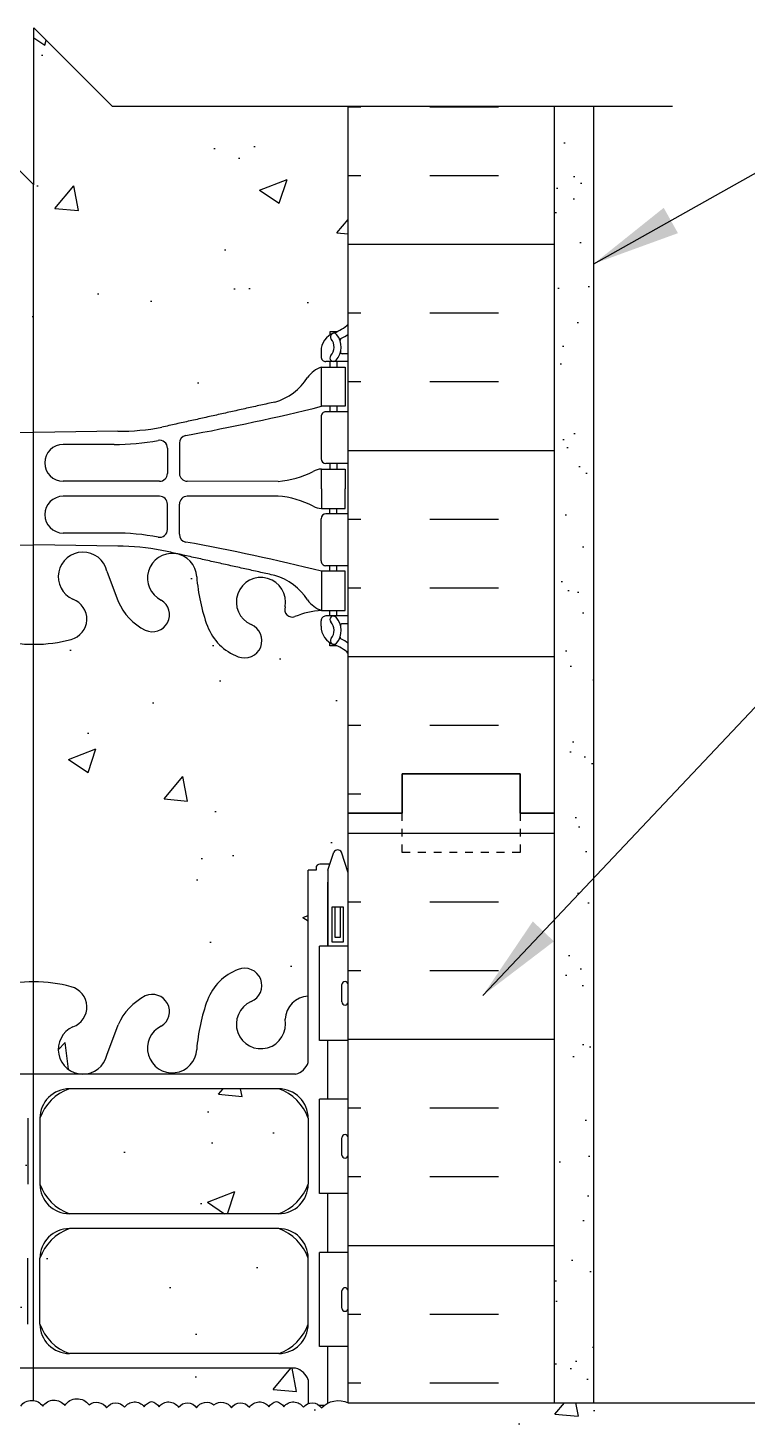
# Model space of a CAD drawing. Header units: inches. Extents: x 144.6 to 201.3, y 83.2 to 161.4.
# Drawn here: x 171.47 to 180.62, y 143.41 to 161.18 of the extents above; entities that cross this region are included whole.
import ezdxf

# ---------------------------------------------------------------- set-up
doc = ezdxf.new("R2010")
doc.units = ezdxf.units.IN
doc.header["$LTSCALE"] = 0.5
doc.header["$MEASUREMENT"] = 0
doc.linetypes.add('DASHED2', pattern=[0.375, 0.25, -0.125])
for name, color, linetype in [('HATCH', 12, 'Continuous'), ('line25', 2, 'Continuous'), ('LINE3', 3, 'Continuous'), ('LINE50', 5, 'Continuous'), ('LINE9', 9, 'Continuous'), ('TEXT', 4, 'Continuous'), ('Web_Edge', 9, 'Continuous')]:
    doc.layers.add(name, color=color, linetype=linetype)
doc.styles.add('DIM', font='romans.shx', dxfattribs={"width": 0.7})
doc.dimstyles.new('ext_12', dxfattribs={"dimscale": 12, "dimtxt": 0.075, "dimasz": 0.09375, "dimexe": 0.09375, "dimexo": 0.0625, "dimgap": 0.0625, "dimtad": 1, "dimdec": 1, "dimzin": 2, "dimdsep": 46, "dimlunit": 4, "dimtxsty": 'DIM', "dimcen": 0.09, "dimdle": 0.09375, "dimclrt": 4, "dimadec": 0, "dimazin": 0, "dimtfac": 1, "dimtdec": 1, "dimtmove": 2, "dimatfit": 3, "dimfxl": 1, "dimfrac": 2, "dimtolj": 1, "dimtzin": 0, "dimarcsym": 0})

msp = doc.modelspace()

# ---------------------------------------------------------------- hatches: boundary and pattern name
at = {"layer": 'HATCH'}
h = msp.add_hatch(dxfattribs=at)
h.set_pattern_fill('AR-CONC', color=256, scale=0.5)
h.set_pattern_definition([(49.99999999999999, (0, 0), (3.586300913003767, -0.3137606749129755), [0.375, -4.125]), (355, (0, 0), (-0.693756668065, 3.760960668500059), [0.3, -3.3]), (100.45144446, (0.298858405, -0.02614672), (2.89254423363556, 3.447199954843147), [0.3187009599999999, -3.505710559999999]), (46.18420000000001, (0, 1), (5.336206653357862, -0.8275964039653827), [0.5625, -6.1875]), (96.63563549, (0.444683725, 0.931033465), (4.673309728371142, 4.870593003872752), [0.47805171, -5.258568799999999]), (351.1841639899999, (0, 1), (4.673309725273866, 4.870593001349951), [0.45, -4.950000005]), (21, (0.5, 0.75), (2.984535260592308, -2.013094453326694), [0.375, -4.125]), (326.0000000000001, (0.5, 0.75), (1.216576659607909, 3.625750225234265), [0.3, -3.3]), (71.45144474, (0.74871127, 0.58224213), (4.201111883649856, 1.612655764031769), [0.31870095, -3.50571056]), (37.50000000000001, (0, 0), (0.06079927658645334, 1.664469269156557), [0, -3.26, 0, -3.35, 0, -3.3125]), (7.499999999999999, (0, 0), (1.315347687210743, 1.972058559411801), [0, -1.91, 0, -3.185, 0, -1.2625]), (327.5, (-1.115, 0), (2.669112180862045, -0.1127743586718988), [0, -1.25, 0, -3.9, 0, -5.175]), (317.5, (-1.615, 0), (2.915930846711931, 0.5005249116615886), [0, -1.625, 0, -2.59, 0, -3.675])])
edge = h.paths.add_edge_path()
edge.add_line((175.5471757725161, 160.1816201201429), (172.5471757725161, 160.1816201201429))
edge.add_line((172.5471757725161, 160.1816201201429), (171.5471757725161, 161.1816201201429))
edge.add_line((171.5471757725161, 161.1816201201429), (171.5471757725161, 159.1816201201429))
edge.add_line((171.5471757725161, 159.1816201201429), (170.5471757725161, 160.1816201201429))
edge.add_line((170.5471757725161, 160.1816201201429), (167.5471757725161, 160.1816201201429))
edge.add_line((167.5471757725161, 160.1816201201429), (167.5471757725161, 157.4083507081442))
edge.add_arc((167.8931787694052, 157.7692965851725), 0.4999999999999923, 226.2108888296928, 246.421821518135)
edge.add_line((167.6931787693759, 157.3110390156897), (167.7831787693765, 157.3110390156966))
edge.add_line((167.7831787693765, 157.3110390156966), (167.7831787693792, 157.2693129557724))
edge.add_arc((167.6431787693952, 157.0621898039895), 0.2500000000000076, 3.087507138843648e-09, 55.944202261869975, ccw=False)
edge.add_line((167.8931787693952, 157.062189804003), (167.8931787693989, 156.9946898039929))
edge.add_arc((167.8306787693989, 156.9946898039895), 0.06250000000000001, -90, 3.100524281762773e-09, ccw=False)
edge.add_line((167.8306787693989, 156.9321898039895), (167.783178769401, 156.9321898039895))
edge.add_line((167.783178769401, 156.9321898039895), (167.7831787694056, 156.8621898039895))
edge.add_line((167.7831787694056, 156.8621898039895), (167.8881787693903, 156.8621898039895))
edge.add_arc((167.7657701182331, 156.5195859414693), 0.3638149041640966, 34.97751374796718, 70.33874127357433, ccw=False)
edge.add_arc((168.6888890135513, 157.1308159928038), 0.743499063761502, 212.7919165279187, 253.8107114572139)
edge.add_spline(control_points=[(168.4815928692639, 156.4167997700345), (169.9190428692638, 156.0963397700345)], knot_values=[0, 0, 1, 1], degree=1, periodic=0)
edge.add_arc((170.4753807172876, 159.0279445776519), 2.98392669970118, 259.2546164297309, 270.0994654644686)
edge.add_line((170.4805608109799, 156.0440223742728), (171.5471757725165, 156.0282698748441))
edge.add_line((171.5471757725165, 156.0282698748441), (172.6137907340531, 156.0440223742728))
edge.add_arc((172.6189708277454, 159.0279445776519), 2.983926699701179, 269.9005345355325, 280.7453835702697)
edge.add_spline(control_points=[(173.1753086757692, 156.0963397700345), (174.6127586757691, 156.4167997700345)], knot_values=[0, 0, 1, 1], degree=1, periodic=0)
edge.add_arc((174.4054625314818, 157.1308159928038), 0.7434990637615018, 286.1892885427861, 327.208083472091)
edge.add_arc((175.3285814267999, 156.5195859414692), 0.3638149041640966, 109.66125872642431, 145.0224862520094, ccw=False)
edge.add_line((175.2061727756428, 156.8621898039895), (175.3111727756275, 156.8621898039895))
edge.add_line((175.3111727756275, 156.8621898039895), (175.311172775632, 156.9321898039895))
edge.add_line((175.311172775632, 156.9321898039895), (175.2636727756341, 156.9321898039895))
edge.add_arc((175.2636727756341, 156.9946898039895), 0.06250000000000001, 179.9999999968994, 270, ccw=False)
edge.add_line((175.2011727756341, 156.9946898039929), (175.2011727756378, 157.062189804003))
edge.add_arc((175.4511727756378, 157.0621898039895), 0.2499999999999876, 124.05579773813, 179.9999999969125, ccw=False)
edge.add_line((175.3111727756538, 157.2693129557724), (175.3111727756566, 157.3110390156966))
edge.add_line((175.3111727756566, 157.3110390156966), (175.4011727756571, 157.3110390156897))
edge.add_arc((175.2011727756278, 157.7692965851725), 0.4999999999999918, 293.578178481865, 313.7891111701621)
edge.add_line((175.5471757725161, 157.4083507081434), (175.5471757725161, 160.1816201201429))
h.paths.add_polyline_path([(175.5471757725161, 153.2160288998359, 0.08841615068610409), (175.4011727756571, 153.3133405922896), (175.3111727756566, 153.3133405922827), (175.3111727756538, 153.3550666522068, -0.2490694201798125), (175.2011727756378, 153.5621898039763), (175.2011727756341, 153.6296898039864, -0.4142135623889407), (175.2636727756341, 153.6921898039897), (175.311172775632, 153.6921898039897), (175.3111727756275, 153.7621898039897), (175.2061727756422, 153.7621898039897, 0.08534784463993508), (174.8767132530975, 153.6866712222518, -0.6696014941110126), (174.7442108543471, 153.8069529189495, 2.087231407566594), (174.3103114244241, 153.5821356607015, -1), (174.1468828530201, 153.17361258663, -0.2134499129915272), (173.7546570922424, 153.5628130536144, -0.06992325913705139), (173.6177901389094, 154.2066157533295, 1.702394472353442), (173.1680216774637, 153.8940714604077, -0.9407930192584179), (172.9645091407854, 153.5108082405268, -0.1730747606229396), (172.6186008182488, 153.8774652800348), (172.4759629760689, 154.2643101357669, 1.612473537247284), (172.0444198115478, 153.9047219360629, -0.7348724129870531), (172.0213162079575, 153.3936830893589, -0.06847526280403649), (171.5471757725165, 153.3316201201428, -0.0684752628040668), (171.0730353370753, 153.393683089359, -0.73487241298655), (171.0499317334852, 153.9047219360629, 1.612473537247338), (170.6183885689641, 154.2643101357669), (170.4757507267842, 153.8774652800348, -0.17307476062293), (170.1298424042477, 153.5108082405269, -0.9407930192584839), (169.9263298675694, 153.8940714604078, 1.70239447235285), (169.4765614061236, 154.2066157533296, -0.06992325913713404), (169.3396944527904, 153.5628130536138, -0.2134499129913675), (168.9474686920127, 153.17361258663, -1), (168.7840401206088, 153.5821356607015, 2.087231407567412), (168.3501406906859, 153.8069529189495, -0.6696014941129883), (168.217638291935, 153.686671222252, 0.08534784463980435), (167.8881787693909, 153.7621898039897), (167.7831787694056, 153.7621898039897), (167.783178769401, 153.6921898039897), (167.8306787693989, 153.6921898039897, -0.4142135623889407), (167.8931787693989, 153.6296898039864), (167.8931787693952, 153.5621898039763, -0.249069420179824), (167.7831787693792, 153.3550666522068), (167.7831787693765, 153.3133405922827), (167.6931787693759, 153.3133405922896, 0.0884161506867386), (167.5471757725161, 153.216028899835), (167.5471757725161, 151.1816201201429), (167.5471757725161, 150.4222314381499), (167.6321721525514, 150.6828870035922, -0.60000000003303), (167.7321721525532, 150.6828870035966), (167.7810851960313, 150.5328870035965), (167.9071721525528, 150.5328870035966, -0.4142135623730794), (167.9571721525529, 150.4828870035967), (167.9571721525531, 150.4528870035965), (168.057172152553, 150.4528870035966), (168.0571749053028, 148.8513892816243, -0.3803970778957629), (168.3501448045676, 148.5562873213344, 2.087231407565049), (168.7840442344909, 148.7811045795823, -1), (168.9474728058942, 149.1896276536541, -0.2134499129913034), (169.339698566672, 148.8004271866705, -0.06992325913717282), (169.4765655200053, 148.1566244869544, 1.702394472352943), (169.9263339814511, 148.4691687798762, -0.9407930192578764), (170.129846518129, 148.8524319997573, -0.1730747606230334), (170.4757548406659, 148.4857749602494), (170.6183926828458, 148.0989301045171, 1.612473537248498), (171.0499358473666, 148.4585183042213, -0.7348724129855446), (171.0730394509567, 148.9695571509249, -0.06847526280412401), (171.5471798863983, 149.0316201201412, -0.06847526280404619), (172.0213203218393, 148.9695571509251, -0.7348724129873987), (172.0444239254292, 148.458518304221, 1.61247353724616), (172.4759670899506, 148.0989301045171), (172.6186049321305, 148.4857749602494, -0.1730747606229475), (172.9645132546673, 148.8524319997572, -0.940793019258263), (173.1680257913454, 148.4691687798763, 1.702394472354467), (173.6177942527912, 148.1566244869548, -0.06992325913715396), (173.7546612061246, 148.8004271866707, -0.2134499129912745), (174.1468869669023, 149.1896276536542, -1), (174.3103155383057, 148.7811045795824, 2.087231407596503), (174.7442149682274, 148.5562873213415, -0.3803920597853767), (175.0371793924807, 148.8513889414931), (175.0371793924792, 150.4528870035966), (175.1371793924793, 150.4528870035965), (175.1371793924793, 150.4828870035966, -0.4142135623733604), (175.1871793924793, 150.5328870035966), (175.3132663490008, 150.5328870035965), (175.362179392479, 150.6828870035966, -0.6000000000330128), (175.4621793924808, 150.6828870035922), (175.5471757725161, 150.42223143815), (175.5471757725161, 151.1816201201429)])
h.paths.add_polyline_path([(171.4709298863972, 147.2956368791507, 0.2256517540595469), (171.095929886395, 147.6706368791573), (168.4321803803101, 147.6706368791573, 0.2256517540552841), (168.0571803803123, 147.295636879159), (168.0571803803123, 146.4548309745128, 0.2256517540569461), (168.4321803803138, 146.0798309745132), (171.0959298863948, 146.0798309745132, 0.2256517540590412), (171.4709298863968, 146.4548309745185)])
h.paths.add_polyline_path([(171.4709298863968, 145.5142093850504, 0.2256517540590416), (171.0959298863948, 145.8892093850557), (168.4321803803138, 145.8892093850557, 0.2256517540569456), (168.0571803803123, 145.5142093850561), (168.0571803803123, 144.6734034804099, 0.2256517540553574), (168.4321803803102, 144.2984034804116), (171.0959298863948, 144.2984034804116, 0.2256517540596189), (171.4709298863972, 144.6734034804182)])
h.paths.add_polyline_path([(175.0371793924824, 145.5142093850561, 0.2256517540568734), (174.6621793924811, 145.8892093850556), (171.9984298864024, 145.8892093850556, 0.2256517540585335), (171.6234298863974, 145.5142093850548), (171.6234298863969, 144.6734034804098, 0.2256517540542008), (171.9984298863915, 144.2984034804117), (174.6621793924846, 144.2984034804117, 0.2256517540552863), (175.0371793924824, 144.6734034804099)])
h.paths.add_polyline_path([(175.0371793924824, 147.295636879159, 0.2256517540552847), (174.6621793924846, 147.6706368791573), (171.9984298863915, 147.6706368791572, 0.2256517540542007), (171.6234298863969, 147.295636879159), (171.6234298863974, 146.4548309745141, 0.2256517540585339), (171.9984298864024, 146.0798309745133), (174.6621793924809, 146.0798309745132, 0.2256517540569471), (175.0371793924824, 146.4548309745128)])
h.paths.add_polyline_path([(175.0371793924819, 143.9627797814326, 0.2681384484804181), (174.8760287306303, 144.1109032975487), (168.2183310421662, 144.1109032975487, 0.268155850466876), (168.057176134736, 143.96276622538), (168.057176134736, 143.6938837070757, -0.3562216992481089), (168.2432358445551, 143.6473769608221, -0.5205670499999401), (168.5229735308701, 143.6455750824911, -0.5205670500002954), (168.8023944263415, 143.6541225257845, -0.5205670499996758), (169.1128622714916, 143.6636196906135, -0.4453429378592366), (169.3356784282333, 143.6243282813363, -0.5205670499998297), (169.5633547516642, 143.6312928659299, -0.5205670500002217), (169.8117289039114, 143.6388905940034, -0.5205670499998629), (170.0914665902264, 143.6370887156725, -0.5205670500000663), (170.3708874856978, 143.6456361589658, -0.5205670499998372), (170.6813553308471, 143.6551333237941, -0.4453429378591146), (170.9041714875887, 143.6158419145169, -0.5205670500001356), (171.1318478110198, 143.6228064991106, -0.5205670499996482), (171.3802219632668, 143.630404227184, -0.5205670500003595), (171.659959649582, 143.6286023488532, -0.5205670499998178), (171.9393805450532, 143.6371497921464, -0.5205670499999817), (172.2498483902026, 143.6466469569748, -0.4453429378590686), (172.4726645469441, 143.6073555476976, -0.5205670499999974), (172.7003408703752, 143.6143201322912, -0.5205670500001153), (172.9487150226224, 143.6219178603647, -0.1755493832424155), (173.0443242129128, 143.6881637079161, -0.1755493832427686), (173.1399334032033, 143.6219178603646, -0.5205670500004119), (173.3883075554506, 143.6143201322913, -0.5205670499996943), (173.6159838788816, 143.6073555476975, -0.445342937859244), (173.8388000356232, 143.6466469569748, -0.4453429378590377), (174.0616161923647, 143.6073555476976, -0.5205670499995777), (174.2892925157957, 143.6143201322911, -0.5205670500003811), (174.537666668043, 143.6219178603647, -0.175549383242398), (174.6332758583333, 143.6881637079161, -0.1755493832427665), (174.728885048624, 143.6219178603646, -0.5205670500001537), (174.9772592008711, 143.6143201322912, -0.1383883734710734), (175.0371793924819, 143.6602816080656)])
h.paths.add_polyline_path([(187.1948134068539, 143.0384010965166), (187.194813406854, 143.6721060574316), (175.5471757725153, 143.6721060574316, 0.3161108884676745), (175.2049355243022, 143.6073555476975, 0.5205670499999625), (174.9772592008712, 143.6143201322912, 0.5205670500000886), (174.728885048624, 143.6219178603646, 0.1755493832429539), (174.6332758583332, 143.6881637079161, 0.1755493832422484), (174.537666668043, 143.6219178603646, 0.5205670500003545), (174.2892925157957, 143.6143201322913, 0.5205670499994064), (174.0616161923648, 143.6073555476975, 0.4453429378592138), (173.8388000356232, 143.6466469569748, 0.4453429378591997), (173.6159838788817, 143.6073555476975, 0.5205670499999884), (173.3883075554506, 143.6143201322913, 0.5205670500004268), (173.1399334032033, 143.6219178603646, 0.1755493832429026), (173.0443242129126, 143.6881637079161, 0.1755493832421726), (172.9487150226223, 143.6219178603648, 0.5205670499998067), (172.7003408703752, 143.6143201322911, 0.5205670500001275), (172.4726645469441, 143.6073555476976, 0.4453429378590993), (172.2498483902026, 143.6466469569748, 0.5205670499999812), (171.9393805450532, 143.6371497921464, 0.5205670499997448), (171.659959649582, 143.6286023488532, 0.5205670500003668), (171.3802219632668, 143.6304042271841, 0.5205670499997679), (171.1318478110198, 143.6228064991105, 0.5205670500001544), (170.9041714875887, 143.6158419145169, 0.4453429378590378), (170.6813553308471, 143.6551333237941, 0.5205670499998754), (170.3708874856978, 143.6456361589657, 0.5205670500000604), (170.0914665902264, 143.6370887156725, 0.5205670500000663), (169.8117289039114, 143.6388905940034, 0.5205670499999872), (169.5633547516643, 143.6312928659299, 0.5205670500000545), (169.3356784282332, 143.6243282813363, 0.4453429378590632), (169.1128622714917, 143.6636196906135, 0.5205670499998548), (168.8023944263415, 143.6541225257844, 0.5205670500002895), (168.5229735308701, 143.6455750824913, 0.5205670499998678), (168.2432358445551, 143.6473769608222, 0.3706303463291104), (168.0502747376476, 143.6904219280406, 0.3706303463294761), (167.8573136307398, 143.6473769608221, 0.5205670500001055), (167.5775759444248, 143.6455750824912, 0.05013493256724198), (167.5561006982641, 143.6721060574316), (155.8995381381781, 143.6721060574316), (155.8995381381782, 143.0384010965166), (156.8995381381782, 142.0384010965166), (154.8995381381782, 142.0384010965166), (155.8995381381782, 141.0384010965166), (155.8995381381782, 140.9221060574315), (167.5471757725161, 140.9221060574315), (167.5471757725161, 140.7170164263683, -0.4384117825662647), (167.7671853688778, 140.67558345141, -0.52056704999953), (167.9948616923088, 140.6825480360035, -0.520567050000596), (168.2432358445561, 140.6901457640772, -0.5205670499994778), (168.522973530871, 140.688343885746, -0.5205670500002341), (168.8023944263423, 140.6968913290394, -0.520567049999956), (169.1128622714917, 140.7063884938678, -0.4453429378591475), (169.3356784282341, 140.6670970845913, -0.5205670499993246), (169.563354751665, 140.6740616691847, -0.5205670500006713), (169.8117289039124, 140.6816593972584, -0.5205670499997247), (170.0914665902272, 140.6798575189274, -0.520567050000093), (170.3708874856986, 140.6884049622207, -0.5205670500000678), (170.681355330848, 140.6979021270491, -0.4453429378591081), (170.9041714875896, 140.6586107177719, -0.5205670499994395), (171.1318478110205, 140.6655753023654, -0.5205670500003954), (171.3802219632678, 140.673173030439, -0.5205670499995956), (171.6599596495827, 140.671371152108, -0.5205670500005483), (171.9393805450541, 140.6799185954014, -0.5205670499997722), (172.2498483902034, 140.6894157602297, -0.4453429378588656), (172.4726645469449, 140.6501243509524, -0.5205670499999564), (172.700340870376, 140.657088935546, -0.520567050000786), (172.9487150226233, 140.6646866636198, -0.5205670499994882), (173.2284527089381, 140.6628847852886, -0.5205670500002043), (173.5078736044095, 140.671432228582, -0.07771387352698533), (173.547175772516, 140.7148748606866, -0.07771387352711377), (173.5864779406227, 140.671432228582, -0.5205670499995915), (173.8658988360938, 140.6628847852886, -0.5205670500001833), (174.1456365224089, 140.6646866636196, -0.5205670500006405), (174.3940106746562, 140.6570889355463, -0.5205670499992447), (174.6216869980871, 140.6501243509524, -0.445342937859054), (174.8445031548286, 140.6894157602297, -0.4453429378592815), (175.0673193115703, 140.6501243509525, -0.5205670499995078), (175.2949956350012, 140.657088935546, -0.5205670500003544), (175.5433697872485, 140.6646866636196, -0.009381364081648937), (175.5471757725161, 140.6698406759988), (175.5471757725161, 140.9221060574315), (187.1948134068539, 140.9221060574315), (187.1948134068539, 141.0384010965166), (188.1948134068539, 142.0384010965166), (186.1948134068539, 142.0384010965166)])
h.paths.add_polyline_path([(175.0371793924814, 140.4004604588519), (175.0371793924815, 140.6851423535257, 0.3568783789455827), (174.8445031548287, 140.6894157602297, 0.4453429378590573), (174.6216869980871, 140.6501243509525, 0.5205670499992038), (174.3940106746562, 140.6570889355459, 0.5205670500008144), (174.1456365224089, 140.6646866636196, 0.5205670500003398), (173.8658988360937, 140.6628847852887, 0.5205670499996019), (173.5864779406226, 140.671432228582, 0.07771387352697162), (173.547175772516, 140.7148748606865, 0.07771387352688569), (173.5078736044095, 140.671432228582, 0.5205670499998409), (173.2284527089382, 140.6628847852885, 0.5205670500000662), (172.9487150226232, 140.6646866636195, 0.5205670500005304), (172.7003408703759, 140.657088935546, 0.5205670500004169), (172.4726645469447, 140.6501243509526, 0.4453429378584008), (172.2498483902034, 140.6894157602297, 0.5205670499998631), (171.9393805450541, 140.6799185954012, 0.5205670500007342), (171.6599596495826, 140.6713711521081, 0.520567049999244), (171.3802219632678, 140.6731730304389, 0.5205670500004872), (171.1318478110205, 140.6655753023653, 0.5205670499998651), (170.9041714875895, 140.6586107177719, 0.44534293785866), (170.6813553308481, 140.697902127049, 0.5205670500003675), (170.3708874856986, 140.6884049622207, 0.5205670499999492), (170.0914665902273, 140.6798575189274, 0.5205670499996846), (169.8117289039124, 140.6816593972582, 0.5205670500009066), (169.563354751665, 140.6740616691847, 0.52056704999909), (169.3356784282342, 140.6670970845912, 0.4453429378591267), (169.1128622714918, 140.7063884938677, 0.5205670500000981), (168.8023944263423, 140.6968913290393, 0.5205670500002414), (168.522973530871, 140.688343885746, 0.5205670499994757), (168.2432358445561, 140.6901457640769, 0.3562216992502939), (168.057176134736, 140.7366525103302), (168.057176134736, 140.4004740149059, 0.2681558504668739), (168.2183310421662, 140.2523369427372), (174.8760287306303, 140.2523369427372, 0.2681384484785548)])
h.paths.add_polyline_path([(171.4709298863972, 139.6898367598678, 0.2256517540596166), (171.0959298863948, 140.0648367598743), (168.4321803803102, 140.0648367598743, 0.2256517540553569), (168.0571803803123, 139.6898367598761), (168.0571803803123, 138.8490308552298, 0.2256517540569461), (168.4321803803138, 138.4740308552303), (171.0959298863948, 138.4740308552303, 0.2256517540590407), (171.4709298863968, 138.8490308552356)])
h.paths.add_polyline_path([(175.0371793924824, 139.6898367598761, 0.2256517540552847), (174.6621793924846, 140.0648367598743), (171.9984298863915, 140.0648367598743, 0.2256517540542012), (171.6234298863969, 139.6898367598761), (171.6234298863974, 138.8490308552311, 0.2256517540585315), (171.9984298864024, 138.4740308552303), (174.6621793924811, 138.4740308552303, 0.2256517540568749), (175.0371793924824, 138.8490308552298)])
h.paths.add_polyline_path([(175.0371793924824, 137.9084092657732, 0.2256517540569456), (174.6621793924809, 138.2834092657727), (171.9984298864024, 138.2834092657726, 0.2256517540585342), (171.6234298863974, 137.9084092657719), (171.6234298863969, 137.0676033611269, 0.2256517540542017), (171.9984298863915, 136.6926033611287), (174.6621793924846, 136.6926033611287, 0.2256517540552863), (175.0371793924824, 137.0676033611269)])
h.paths.add_polyline_path([(175.5471757725161, 117.2160288998359, 0.08841615068608476), (175.4011727756571, 117.3133405922896), (175.3111727756566, 117.3133405922827), (175.3111727756538, 117.3550666522068, -0.2490694201798186), (175.2011727756378, 117.5621898039763), (175.2011727756341, 117.6296898039864, -0.4142135623888784), (175.2636727756341, 117.6921898039897), (175.311172775632, 117.6921898039897), (175.3111727756275, 117.7621898039897), (175.2061727756419, 117.7621898039897, 0.08534784463943035), (174.8767132530991, 117.6866712222525, -0.669601494112619), (174.7442108543468, 117.8069529189485, 2.087231407546081), (174.3103114244189, 117.5821356607036, -1), (174.1468828529585, 117.1736125866533, -0.2134499129666022), (173.7546570922419, 117.5628130536157, -0.06822591722304003), (173.6189592693783, 118.1906795956436, 1.7531709102164), (173.168021677457, 117.8940714604118, -0.9407930192731893), (172.9645091407883, 117.5108082405253, -0.1730747606240733), (172.6186008182488, 117.8774652800348), (172.4759629760689, 118.2643101357669, 1.61247353725212), (172.0444198115492, 117.9047219360624, -0.7348724129854507), (172.0213162079571, 117.3936830893588, -0.06847526280391002), (171.547175772517, 117.3316201201428, -0.0684752628054829), (171.0730353370662, 117.3936830893614, -0.7348724129777788), (171.0499317334877, 117.9047219360639, 1.612473537239517), (170.6183885689641, 118.2643101357669), (170.4757507267844, 117.8774652800353, -0.1730747606242391), (170.1298424042446, 117.5108082405255, -0.9407930192452261), (169.9263298675736, 117.8940714604098, 1.753170910298995), (169.4753922756529, 118.1906795956189, -0.06822591722023992), (169.3396944527917, 117.5628130536172, -0.2134499129908236), (168.9474686920173, 117.1736125866318, -1), (168.7840401206153, 117.5821356607044, 2.087231407542093), (168.3501406906863, 117.8069529189485, -0.669601494141845), (168.2176382919278, 117.686671222255, 0.08534784463775681), (167.8881787693911, 117.7621898039897), (167.7831787694056, 117.7621898039897), (167.783178769401, 117.6921898039897), (167.8306787693989, 117.6921898039897, -0.4142135623888784), (167.8931787693989, 117.6296898039864), (167.8931787693952, 117.5621898039763, -0.2490694201798212), (167.7831787693792, 117.3550666522068), (167.7831787693765, 117.3133405922827), (167.6931787693759, 117.3133405922896, 0.08841615068674001), (167.5471757725161, 117.2160288998351), (167.5471757725161, 115.1816201201429), (170.7503007725162, 115.1816201201429), (171.7503007725162, 114.1816201201429), (171.7503007725162, 116.1816201201429), (172.7503007725162, 115.1816201201429), (175.5471757725161, 115.1816201201429)])
h.paths.add_polyline_path([(175.5471757725161, 133.1816201201429), (175.5471757725161, 133.9410088021358), (175.4621793924808, 133.6803532366937, -0.600000000032991), (175.362179392479, 133.6803532366893), (175.3132663490008, 133.8303532366894), (175.1871793924793, 133.8303532366893, -0.414213562373376), (175.1371793924793, 133.8803532366893), (175.1371793924791, 133.9103532366894), (175.0371793924792, 133.9103532366894), (175.037179392481, 135.5118512987928, -0.3803920597856534), (174.7442149682274, 135.8069529189445, 2.087231407579984), (174.3103155383023, 135.5821356607049, -1), (174.1468869669059, 135.1736125866304, -0.2134499129931769), (173.7546612061242, 135.5628130536163, -0.0682259172230495), (173.6189633832601, 136.1906795956442, 1.753170910242478), (173.1680257913455, 135.8940714604096, -0.9407930192599465), (172.9645132546639, 135.5108082405304, -0.1730747606218081), (172.6186049321304, 135.877465280037), (172.4759670899506, 136.2643101357689, 1.612473537243873), (172.0444239254286, 135.9047219360651, -0.7348724129768471), (172.0213203218468, 135.3936830893629, -0.0684752628052688), (171.5471798863975, 135.3316201201448, -0.06847526280348802), (171.0730394509602, 135.3936830893601, -0.73487241299475), (171.0499358473687, 135.9047219360656, 1.612473537241547), (170.6183926828458, 136.2643101357689), (170.4757548406661, 135.877465280037, -0.1730747606231351), (170.1298465181291, 135.5108082405287, -0.9407930192587125), (169.9263339814505, 135.8940714604094, 1.753170910251056), (169.4753963895362, 136.190679595642, -0.06822591722302807), (169.3396985666716, 135.5628130536144, -0.213449912991754), (168.9474728058922, 135.173612586631, -1), (168.7840442344973, 135.5821356607064, 2.08723140753405), (168.3501448045677, 135.806952918952, -0.3803970205203058), (168.0571749679028, 135.5118509625501), (168.057172152553, 133.9103532366894), (167.9571721525531, 133.9103532366894), (167.9571721525529, 133.880353236689, -0.4142135623716955), (167.9071721525528, 133.8303532366893), (167.7810851960313, 133.8303532366894), (167.7321721525532, 133.6803532366893, -0.6000000000330186), (167.6321721525514, 133.6803532366937), (167.5471757725161, 133.941008802136), (167.5471757725161, 133.1816201201429), (167.5471757725161, 131.1472113404507, 0.08841615068673643), (167.6931787693759, 131.0498996479962), (167.7831787693765, 131.049899648003), (167.7831787693792, 131.0081735880789, -0.2490694201798094), (167.8931787693952, 130.8010504363095), (167.8931787693989, 130.7335504362994, -0.4142135623889365), (167.8306787693989, 130.671050436296), (167.783178769401, 130.671050436296), (167.7831787694056, 130.601050436296), (167.8881787693908, 130.601050436296, 0.08534784463959491), (168.2176382919343, 130.6765690180334, -0.6696014941233307), (168.3501406906857, 130.5562873213348, 2.08723140756324), (168.7840401206084, 130.7811045795844, -1), (168.9474686920003, 131.1896276536604, -0.2134499129968462), (169.3396944527907, 130.800427186671, -0.06822591722298375), (169.4753922756547, 130.1725606446437, 1.753170910242852), (169.9263298675694, 130.469168779878, -0.9407930192569893), (170.1298424042453, 130.8524319997601, -0.1730747606238302), (170.4757507267842, 130.485774960251), (170.6183885689641, 130.0989301045188, 1.612473537252312), (171.0499317334838, 130.4585183042234, -0.7348724129969976), (171.0730353370835, 130.969557150929, -0.06847526280253961), (171.5471757725144, 131.0316201201429, -0.06847526280387266), (172.0213162079543, 130.9695571509277, -0.7348724129964421), (172.0444198115453, 130.4585183042218, 1.612473537239478), (172.4759629760689, 130.0989301045188), (172.6186008182487, 130.4857749602508, -0.1730747606224969), (172.9645091407839, 130.8524319997582, -0.9407930192588013), (173.1680216774613, 130.4691687798769, 1.753170910229203), (173.6189592693783, 130.172560644642, -0.06822591722338003), (173.754657092243, 130.8004271866729, -0.2134499129923334), (174.1468828530236, 131.1896276536571, -1), (174.3103114244221, 130.7811045795833, 2.087231407556785), (174.7442108543471, 130.5562873213361, -0.669601494046849), (174.8767132530832, 130.6765690180399, 0.08534784464384008), (175.2061727756421, 130.601050436296), (175.3111727756275, 130.601050436296), (175.311172775632, 130.671050436296), (175.2636727756341, 130.671050436296, -0.4142135623889219), (175.2011727756341, 130.7335504362994), (175.2011727756378, 130.8010504363095, -0.2490694201798209), (175.3111727756538, 131.0081735880789), (175.3111727756566, 131.049899648003), (175.4011727756571, 131.0498996479962, 0.08841615068610337), (175.5471757725161, 131.1472113404498)])
h.paths.add_polyline_path([(171.4709298863968, 137.9084092657674, 0.225651754059039), (171.0959298863948, 138.2834092657727), (168.4321803803138, 138.2834092657727, 0.2256517540569456), (168.0571803803123, 137.9084092657732), (168.0571803803123, 137.0676033611269, 0.2256517540552852), (168.4321803803101, 136.6926033611287), (171.095929886395, 136.6926033611287, 0.2256517540595473), (171.4709298863972, 137.0676033611352)])
edge = h.paths.add_edge_path()
edge.add_line((154.8995381381782, 143.433367474535), (154.8995381381781, 143.6721060574316))
edge.add_line((154.8995381381781, 143.6721060574316), (148.3394511157099, 143.6721060574316))
edge.add_line((148.3394511157099, 143.6721060574316), (148.3394511157099, 141.6951679505607))
edge.add_spline(control_points=[(148.3394511157099, 141.6951679505607), (149.3814466706465, 142.255530900332), (151.1719341109231, 143.2184167963497), (153.0954396328368, 142.6648002558269), (153.8995381381782, 142.433367474535)], knot_values=[0, 0, 0, 0, 3.379125181224174, 5.806436666106756, 5.806436666106756, 5.806436666106756, 5.806436666106756], degree=3, periodic=0)
edge.add_line((153.8995381381782, 142.433367474535), (155.8995381381782, 142.433367474535))
edge.add_line((155.8995381381782, 142.433367474535), (154.8995381381782, 143.433367474535))
edge = h.paths.add_edge_path()
edge.add_line((194.7549004293222, 143.6721060574316), (188.194813406854, 143.6721060574316))
edge.add_line((188.194813406854, 143.6721060574316), (188.1948134068539, 143.433367474535))
edge.add_line((188.1948134068539, 143.433367474535), (187.1948134068539, 142.433367474535))
edge.add_line((187.1948134068539, 142.433367474535), (189.1948134068539, 142.433367474535))
edge.add_spline(control_points=[(189.1948134068539, 142.433367474535), (189.9989119121954, 142.6648002558269), (191.922417434109, 143.2184167963498), (193.7129048743856, 142.2555309003319), (194.7549004293222, 141.6951679505607)], knot_values=[0, 0, 0, 0, 2.427311484882582, 5.806436666106756, 5.806436666106756, 5.806436666106756, 5.806436666106756], degree=3, periodic=0)
edge.add_line((194.7549004293222, 141.6951679505607), (194.7549004293222, 143.6721060574316))
h = msp.add_hatch(dxfattribs=at)
h.set_pattern_fill('AR-SAND', color=256, scale=0.5, style=0)
h.set_pattern_definition([(37.50000000000001, (59.0627723252705, -54.0509889680194), (-0.03149667905480408, 0.9634118845065793), [0, -0.76, 0, -0.85, 0, -0.8125]), (7.499999999999999, (59.0627723252705, -54.0509889680194), (0.8848883526338636, 1.41107303261487), [0, -0.41, 0, -0.685, 0, -0.2625]), (327.5, (58.44777232527049, -54.0509889680194), (1.557070930875748, 0.002829526768482249), [0, -0.25, 0, -0.9, 0, -1.175]), (317.5, (58.44777232527049, -54.0509889680194), (1.503063302286147, 0.4388377824671246), [0, -0.125, 0, -0.59, 0, -0.675])])
h.paths.add_polyline_path([(178.1721757725161, 143.6721060574316), (178.6721757725161, 143.6721060574316), (178.6721757725163, 146.3780540186353), (178.1721757725163, 146.1310033222563)])
h.paths.add_polyline_path([(178.6721757725158, 150.8187598532469), (178.1721757725158, 150.5717091568681), (178.1721757725161, 146.1310033222563), (178.6721757725161, 146.3780540186352)])
h.paths.add_polyline_path([(178.6721757725161, 152.4834405034067), (178.1721757725161, 152.4834405034067), (178.1721757725161, 151.1816201201429), (178.1721757725161, 150.5717091568679), (178.6721757725161, 150.818759853247)])
h.paths.add_polyline_path([(178.6721757725161, 160.1816201201429), (178.1721757725161, 160.1816201201429), (178.1721757725158, 152.4834405034067), (178.6721757725161, 152.4834405034067)])

# ---------------------------------------------------------------- linework, layer by layer
for p, q in [((175.708757484, 160.1721060574315), (175.5471757725161, 160.1721060574315)), ((177.458757484, 160.1721060574315), (176.583757484, 160.1721060574315)), ((175.708757484, 159.2971060574315), (175.5471757725161, 159.2971060574315)), ((177.458757484, 159.2971060574315), (176.583757484, 159.2971060574315)), ((178.1721757725161, 158.4221060574315), (175.5471757725161, 158.4221060574315)), ((175.708757484, 157.5471060574315), (175.5471757725161, 157.5471060574315)), ((177.458757484, 157.5471060574315), (176.583757484, 157.5471060574315)), ((175.708757484, 156.6721060574315), (175.5471757725161, 156.6721060574315)), ((177.458757484, 156.6721060574315), (176.583757484, 156.6721060574315)), ((178.1721757725161, 155.7971060574315), (175.5471757725161, 155.7971060574315)), ((175.708757484, 154.9221060574315), (175.5471757725161, 154.9221060574315)), ((177.458757484, 154.9221060574315), (176.583757484, 154.9221060574315)), ((175.708757484, 154.0471060574315), (175.5471757725161, 154.0471060574315)), ((177.458757484, 154.0471060574315), (176.583757484, 154.0471060574315)), ((178.1721757725161, 153.1721060574315), (175.5471757725161, 153.1721060574315)), ((175.708757484, 152.2971060574315), (175.5471757725161, 152.2971060574315)), ((177.458757484, 152.2971060574315), (176.583757484, 152.2971060574315)), ((175.708757484, 151.4221060574315), (175.5471757725161, 151.4221060574315)), ((178.1721757725158, 150.9221060574316), (175.5471757725158, 150.9221060574316)), ((175.7087574840002, 150.0471060574316), (175.5471757725158, 150.0471060574316)), ((177.4587574840002, 150.0471060574316), (176.5837574840002, 150.0471060574316)), ((175.7087574840002, 149.1721060574316), (175.5471757725158, 149.1721060574316)), ((177.4587574840002, 149.1721060574316), (176.5837574840002, 149.1721060574316)), ((178.1721757725158, 148.2971060574316), (175.5471757725158, 148.2971060574316)), ((175.7087574840002, 147.4221060574316), (175.5471757725158, 147.4221060574316)), ((177.4587574840002, 147.4221060574316), (176.5837574840002, 147.4221060574316)), ((175.7087574840002, 146.5471060574316), (175.5471757725158, 146.5471060574316)), ((177.4587574840002, 146.5471060574316), (176.5837574840002, 146.5471060574316)), ((178.1721757725158, 145.6721060574316), (175.5471757725158, 145.6721060574316)), ((175.7087574840002, 144.7971060574316), (175.5471757725158, 144.7971060574316)), ((177.4587574840002, 144.7971060574316), (176.5837574840002, 144.7971060574316)), ((175.7087574840002, 143.9221060574316), (175.5471757725158, 143.9221060574316)), ((177.4587574840002, 143.9221060574316), (176.5837574840002, 143.9221060574316))]:
    msp.add_line(p, q, dxfattribs=at)
msp.add_lwpolyline([(171.3802219632669, 143.630404227184, -0.52056705), (171.6599596495819, 143.6286023488531, -0.52056705), (171.9393805450532, 143.6371497921464, -0.5205670499999772), (172.2498483902026, 143.6466469569748, -0.4453429378590608), (172.4726645469441, 143.6073555476976, -0.52056705), (172.7003408703752, 143.6143201322912, -0.52056705), (172.9487150226223, 143.6219178603647, -0.1755493832425973), (173.0443242129129, 143.6881637079161, -0.1755493832425973), (173.1399334032034, 143.6219178603647, -0.52056705), (173.3883075554506, 143.6143201322912, -0.52056705), (173.6159838788816, 143.6073555476976, -0.4453429378590608), (173.8388000356232, 143.6466469569748, -0.4453429378590608), (174.0616161923647, 143.6073555476976, -0.52056705), (174.2892925157958, 143.6143201322912, -0.52056705), (174.5376666680429, 143.6219178603647, -0.1755493832425973), (174.6332758583335, 143.6881637079161, -0.1755493832425973), (174.728885048624, 143.6219178603647, -0.52056705), (174.9772592008711, 143.6143201322912, -0.52056705), (175.2049355243022, 143.6073555476976, -0.3161108884676214), (175.5471757725152, 143.6721060574316)], format="xyb", dxfattribs=at)
at = {"layer": 'line25'}
for p, q in [((175.5471757725161, 151.1816201201429), (175.5471757725161, 160.1816201201429)), ((175.5471757725161, 143.6721060574316), (175.5471757725161, 151.1816201201429)), ((175.5471757725161, 149.4866201201368), (175.1822231782741, 149.4866201201368)), ((175.1822231782741, 148.2866201201368), (175.1822231782741, 149.4866201201368)), ((175.5471757725161, 148.2866201201368), (175.1822231782741, 148.2866201201367)), ((175.5471757725161, 147.5366201201368), (175.1822231782741, 147.5366201201368)), ((175.1822231782741, 146.3366201201368), (175.1822231782741, 147.5366201201369)), ((175.5471757725161, 146.3366201201368), (175.1822231782741, 146.3366201201368)), ((175.5471757725161, 145.5866201201368), (175.1822231782741, 145.5866201201368)), ((175.1822231782741, 144.3866201201368), (175.1822231782741, 145.5866201201368)), ((175.5471757725161, 144.3866201201368), (175.1822231782741, 144.3866201201367)), ((175.2378631000117, 143.6366201201368), (175.1822231782741, 143.6366201201368)), ((175.1822231782741, 143.6366201201368), (175.1822231782741, 143.6339705277086)), ((175.5471757725152, 143.6721060574316), (187.194813406854, 143.6721060574316))]:
    msp.add_line(p, q, dxfattribs=at)
at = {"layer": 'LINE3'}
msp.add_line((171.5356321245833, 159.1931637680756), (171.5356321245833, 143.7015503713382), dxfattribs=at)
at = {"layer": 'LINE50'}
for p, q in [((178.1721757725161, 151.1816201201429), (178.1721757725161, 160.1816201201429)), ((178.1721757725161, 143.6721060574316), (178.1721757725161, 151.1816201201429))]:
    msp.add_line(p, q, dxfattribs=at)
for points in [[(178.1721757725161, 151.1816201201429), (177.7346757725161, 151.1816201201429), (177.7346757725161, 151.6816201201429), (176.2346757725161, 151.6816201201429), (176.2346757725161, 151.1816201201429), (175.5471757725161, 151.1816201201429)], [(175.5471757725161, 151.1816201201429), (176.2346757725161, 151.1816201201429), (176.2346757725161, 151.6816201201429), (177.7346757725161, 151.6816201201429), (177.7346757725161, 151.1816201201429), (178.1721757725161, 151.1816201201429)]]:
    msp.add_lwpolyline(points, dxfattribs=at)
at = {"layer": 'LINE9'}
for p, q in [((171.5471757725161, 159.1816201201429), (171.5471757725161, 161.1816201201429)), ((171.5471757725161, 161.1816201201429), (172.5471757725161, 160.1816201201429)), ((170.5471757725161, 160.1816201201429), (171.5471757725161, 159.1816201201429)), ((179.6721757725163, 160.1816201201429), (172.5471757725161, 160.1816201201429)), ((178.6721757725161, 143.6721060574316), (178.6721757725161, 160.1816201201429)), ((175.467172152553, 148.7766201201369), (175.4671721525521, 148.9966201201368)), ((175.507172152553, 149.0366201201368), (175.5071721525521, 149.0366201201369)), ((175.547172152553, 148.7766201201369), (175.547172152553, 148.9966201201368)), ((175.5471757725161, 148.9416201201369), (175.5471721525525, 148.9416201201369)), ((175.507172152553, 148.7366201201369), (175.507172152553, 148.7366201201368)), ((175.5471757725161, 148.8316201201369), (175.5471721525525, 148.8316201201369)), ((175.467172152553, 146.8266201201369), (175.4671721525521, 147.0466201201368)), ((175.507172152553, 147.0866201201368), (175.5071721525521, 147.0866201201369)), ((175.547172152553, 146.8266201201369), (175.547172152553, 147.0466201201368)), ((175.5471757725161, 146.991620120137), (175.5471721525525, 146.991620120137)), ((175.507172152553, 146.7866201201369), (175.507172152553, 146.7866201201369)), ((175.5471757725161, 146.8816201201369), (175.5471721525525, 146.8816201201369)), ((175.467172152553, 144.8766201201368), (175.4671721525521, 145.0966201201367)), ((175.507172152553, 145.1366201201368), (175.5071721525521, 145.1366201201368)), ((175.547172152553, 144.8766201201369), (175.547172152553, 145.0966201201367)), ((175.5471757725161, 145.0416201201369), (175.5471721525525, 145.0416201201369)), ((175.507172152553, 144.8366201201369), (175.507172152553, 144.8366201201368)), ((175.5471757725161, 144.9316201201369), (175.5471721525525, 144.9316201201369))]:
    msp.add_line(p, q, dxfattribs=at)
at = {"layer": 'LINE9', "linetype": 'DASHED2', "ltscale": 0.15}
msp.add_lwpolyline([(177.7346757725161, 151.1816201201429), (177.7346757725161, 151.1816201201429), (177.7346757725161, 150.6816201201429), (176.2346757725161, 150.6816201201429), (176.2346757725161, 151.1816201201429), (176.2346757725161, 151.1816201201429)], dxfattribs=at)
at = {"layer": 'LINE9'}
for centre, start, end in [((175.5071721525521, 148.9966201201368), 90, 180.000000000101), ((175.507172152553, 148.9966201201368), 0, 90.00000000007815), ((175.507172152553, 148.7766201201369), 180, 270), ((175.507172152553, 148.7766201201369), 269.9999999999479, 8.79359758331033e-11), ((175.5071721525521, 147.0466201201369), 90, 180.000000000101), ((175.507172152553, 147.0466201201368), 0, 90.00000000007815), ((175.507172152553, 146.8266201201369), 180, 270), ((175.507172152553, 146.8266201201369), 269.9999999999479, 8.79359758331033e-11), ((175.5071721525521, 145.0966201201368), 90, 180.000000000101), ((175.507172152553, 145.0966201201367), 0, 90.00000000007815), ((175.507172152553, 144.8766201201368), 180, 270), ((175.507172152553, 144.8766201201368), 269.9999999999479, 8.79359758331033e-11)]:
    msp.add_arc(centre, 0.04, start, end, dxfattribs=at)
at = {"layer": 'Web_Edge'}
for p, q in [((175.4011727756572, 157.3110390156897), (175.3111727756566, 157.3110390156966)), ((175.3111727756566, 157.3110390156966), (175.3111727756538, 157.2693129557724)), ((175.2011727756378, 157.0621898040086), (175.2011727756341, 156.9946898039924)), ((175.547175772517, 156.9321898039896), (175.2636727756341, 156.9321898039895)), ((175.311172775632, 156.9321898039895), (175.3111727756275, 156.8621898039895)), ((175.4011727756572, 156.9321898039895), (175.4011727756572, 156.8621898039895)), ((175.547175772517, 157.0321898039895), (175.4692972392483, 157.0321898039896)), ((175.2011727756341, 156.2296898039897), (175.2011727756341, 155.6946898039896)), ((175.547175772517, 156.2921898039895), (175.2636727756341, 156.2921898039897)), ((175.3111727755938, 156.3621898039895), (175.3111727755893, 156.2921898039897)), ((175.4011727756572, 156.3621898039895), (175.4011727756572, 156.2921898039896)), ((170.4805608109816, 156.0440223742728), (171.5471828692637, 156.0282697700345)), ((172.6137907340514, 156.0440223742728), (171.5471686757694, 156.0282697700345)), ((172.56645624628, 155.8761380869314), (171.9195749255075, 155.8761380869314)), ((173.3991186757691, 155.8922644840859), (173.39911867577, 155.5075006672689)), ((173.2466186757694, 155.8302089402693), (173.2466186757694, 155.50750069015)), ((175.547175772517, 155.6321898039896), (175.2636727756341, 155.6321898039896)), ((175.3111727755465, 155.6321898039896), (175.311172775542, 155.5621898039897)), ((175.4011727756576, 155.6321898039897), (175.4011727756576, 155.5621898039897)), ((173.1466186757695, 155.4075006901499), (171.9195749255075, 155.4075006901499)), ((174.6534486757693, 155.4067197700344), (173.4990510283749, 155.4075006901499)), ((173.1466186757695, 155.2168789178293), (171.9195749255075, 155.2168789178294)), ((174.6534486757693, 155.2176598379449), (173.4990510283749, 155.2168789178294)), ((173.2466186757694, 154.7941706677099), (173.2466186757694, 155.1168789178293)), ((173.3991186757691, 154.7321151238934), (173.39911867577, 155.1168789407104)), ((175.547175772517, 154.9921898039897), (175.2636727756341, 154.9921898039896)), ((175.3111727755465, 154.9921898039896), (175.311172775542, 155.0621898039896)), ((175.4011727756576, 154.9921898039896), (175.4011727756576, 155.0621898039896)), ((175.2011727756341, 154.3946898039896), (175.2011727756341, 154.9296898039896)), ((170.4805608109816, 154.5803572337065), (171.5471828692637, 154.5961098379448)), ((172.6137907340514, 154.5803572337065), (171.5471686757694, 154.5961098379448)), ((172.56645624628, 154.7482415210478), (171.9195749255075, 154.7482415210478)), ((172.4759629760694, 154.2643101357654), (172.6186008182487, 153.8774652800349)), ((175.547175772517, 154.3321898039897), (175.2636727756341, 154.3321898039896)), ((175.3111727755938, 154.2621898039897), (175.3111727755893, 154.3321898039896)), ((175.4011727756572, 154.2621898039897), (175.4011727756572, 154.3321898039897)), ((175.311172775632, 153.6921898039898), (175.3111727756275, 153.7621898039897)), ((175.4011727756572, 153.6921898039898), (175.4011727756572, 153.7621898039897)), ((175.2011727756378, 153.5621898039707), (175.2011727756341, 153.6296898039869)), ((175.547175772517, 153.6921898039897), (175.2636727756341, 153.6921898039897)), ((175.547175772517, 153.5921898039898), (175.4692972392483, 153.5921898039897)), ((175.3111727756566, 153.3133405922827), (175.3111727756538, 153.3550666522068)), ((175.4011727756572, 153.3133405922896), (175.3111727756566, 153.3133405922827)), ((175.2871793924792, 150.4528870035966), (175.362179392479, 150.6828870035966)), ((175.5471757725161, 150.42223143815), (175.4621793924794, 150.6828870035966)), ((175.313266349001, 150.5328870035965), (175.1871793924793, 150.5328870035966)), ((175.1371793924791, 150.4528870035965), (175.0371793924792, 150.4528870035966)), ((175.0371793924814, 148.006260395272), (175.0371793924792, 150.4528870035966)), ((175.1371793924791, 150.4828870035965), (175.1371793924791, 150.4828870035966)), ((175.1371793924793, 150.4828870035966), (175.1371793924793, 150.4528870035965)), ((175.2871793924792, 150.4528870035959), (175.2871793924791, 149.4866201201368)), ((172.4759670899512, 148.0989301045186), (172.6186049321304, 148.4857749602491)), ((174.8760287306304, 147.8581368791573), (168.218331042166, 147.8581368791573)), ((174.6621793924846, 147.6706368791573), (171.9984298863915, 147.6706368791572)), ((171.4709298863972, 147.2956368791509), (171.4709298863968, 146.4548309745191)), ((171.6234298863969, 147.2964528932095), (171.6234298863974, 146.4556469885645)), ((175.0371793924824, 147.2956368791595), (175.0371793924824, 146.4548309745126)), ((174.662179392481, 146.0798309745132), (171.9984298864024, 146.0798309745133)), ((174.662179392481, 145.8892093850556), (171.9984298864024, 145.8892093850556)), ((171.4709298863972, 144.673403480418), (171.4709298863968, 145.5142093850498)), ((171.6234298863969, 144.6725874663593), (171.6234298863974, 145.5133933710044)), ((175.0371793924824, 144.6734034804094), (175.0371793924824, 145.5142093850562)), ((174.6621793924846, 144.2984034804117), (171.9984298863915, 144.2984034804117)), ((174.8760287306304, 144.1109032975487), (168.218331042166, 144.1109032975487)), ((175.0371793924819, 143.962779781433), (175.0371793924819, 143.6602816080656))]:
    msp.add_line(p, q, dxfattribs=at)
for points in [[(175.5061727756422, 156.3621898039895), (175.206172775642, 156.3621898039895), (175.206172775642, 156.8621898039895), (175.5061727756422, 156.8621898039895)], [(175.5061727756422, 154.2621898039897), (175.206172775642, 154.2621898039897), (175.206172775642, 153.7621898039897), (175.5061727756422, 153.7621898039897)], [(175.3371793924789, 149.5428870035965), (175.487179392479, 149.5428870035965), (175.487179392479, 149.9828870035965), (175.3371793924789, 149.9828870035965)], [(175.3771793924789, 149.6028870035965), (175.447179392479, 149.6028870035965), (175.447179392479, 149.9828870035965), (175.3771793924789, 149.9828870035965)]]:
    msp.add_lwpolyline(points, close=True, dxfattribs=at)
for points in [[(175.206172775557, 155.3121898039897), (175.206172775557, 155.5621898039897), (175.5061727755571, 155.5621898039897), (175.5061727755571, 155.3121898039897)], [(175.206172775557, 155.3121898039896), (175.206172775557, 155.0621898039896), (175.5061727755571, 155.0621898039896), (175.5061727755571, 155.3121898039896)], [(175.2871793924792, 149.4866201201368), (175.2871793924792, 150.3028870035966)], [(175.2871793924792, 147.5366201201368), (175.2871793924792, 148.2866201201368)], [(175.2871793924792, 145.5866201201368), (175.2871793924792, 146.3366201201368)], [(175.2871793924792, 143.6673840348173), (175.2871793924792, 144.3866201201367)]]:
    msp.add_lwpolyline(points, dxfattribs=at)
for centre, radius, start, end in [((175.4511727756378, 157.0621898039895), 0.25, 109.4712206353013, 179.999999995639), ((175.3652317382377, 157.2476459036615), 0.04500919725254051, 40.81210079798976, 218.5519993539996), ((175.2011727756278, 157.7692965851725), 0.5, 289.4712206353013, 313.7891111703809), ((175.2074653671827, 157.1167492103226), 0.25, 317.5391321572083, 39.88548800373442), ((175.2011727756278, 157.7692965851725), 0.6, 294.9252292854746, 305.2167839521452), ((175.2074653671827, 157.1167492103226), 0.16, 317.5391321572463, 39.99992280104409), ((175.4632549861869, 157.2062789764616), 0.02103171283708721, 116.0042723403075, 196.5359959553833), ((175.2636727756341, 156.9946898039895), 0.0625, 179.9999999973945, 270), ((175.3587017766538, 156.9783564776726), 0.04500000000006049, 137.5391321572872, 317.5391321569807), ((175.4690932434248, 157.0517722631959), 0.01958352171754351, 164.509900062693, 270.5968441877272), ((174.4054625314818, 157.1308159928038), 0.7434990637615071, 286.1892885425024, 327.2080834721843), ((175.3285814267999, 156.5195859414693), 0.3638149041640656, 109.6612587265431, 145.0224862518242), ((168.39756912916, 183.7825597937037), 28.25303123538609, 280.3656591868223, 283.9447811697137), ((175.2636727756341, 156.2296898039897), 0.0625, 89.99999999997395, 180), ((172.6189708277454, 159.0279445776518), 2.983926699701089, 269.9005345354983, 280.7453835702614), ((171.9195749255075, 155.6418193885407), 0.2343186983907799, 90, 270), ((172.571636339974, 158.8600602903105), 2.983926699701089, 269.9005345354983, 280.7453835702614), ((173.1466186757695, 155.8302089402693), 0.1, 0, 100.7453835701819), ((173.4991186757695, 155.8922644840862), 0.1, 100.3656591869284, 180.0000000001629), ((175.2636727756341, 155.6946898039896), 0.0625, 180, 269.9999999999739), ((173.1466186757695, 155.50750069015), 0.1, 270, 0), ((173.4991186757699, 155.507500667269), 0.1, 180.0000000000749, 269.9612408947538), ((174.5685767898783, 156.5633529770321), 1.159742907951804, 274.1967506926227, 297.4156047592624), ((175.2102955306438, 155.3435061446002), 0.218722518258797, 91.08004634494158, 119.5062534114408), ((171.9195749255075, 154.9825602194386), 0.2343186983907799, 90, 270), ((173.1466186757695, 155.1168789178293), 0.1, 0, 90), ((173.4991186757699, 155.1168789407103), 0.1, 90.03875910524623, 179.9999999999251), ((174.5685767898783, 154.0610266309472), 1.159742907951804, 62.58439524073759, 85.80324930737731), ((175.2102955306438, 155.280873463379), 0.218722518258797, 240.4937465885592, 268.9199536550584), ((175.2636727756341, 154.9296898039896), 0.0625, 90.00000000002606, 180), ((173.1466186757695, 154.7941706677099), 0.1, 259.2546164298182, 0), ((172.571636339974, 151.7643193176688), 2.983926699701089, 79.2546164297386, 90.09946546450175), ((173.4991186757695, 154.7321151238931), 0.1, 179.9999999998372, 259.6343408130716), ((168.39756912916, 126.8418198142756), 28.25303123538609, 76.05521883028628, 79.63434081317764), ((172.1709858031379, 154.1915720041657), 0.3135313569610182, 13.41463398161609, 246.1916336638122), ((172.6189708277454, 151.5964350303275), 2.983926699701089, 79.2546164297386, 90.09946546450175), ((173.3057852374634, 154.1757150531522), 0.3135313569610182, 2.735710410988903, 243.9348258779536), ((175.2636727756341, 154.3946898039896), 0.0625, 180, 270.000000000026), ((175.9767882554326, 154.3716688754059), 2.364765241385946, 184.3894727928422, 200.0015077214729), ((174.4368774160414, 153.8689857287925), 0.3135313569610182, 348.5886214204462, 246.1916336638122), ((174.4054625314818, 153.4935636151755), 0.7434990637615071, 32.79191652781634, 73.81071145749759), ((171.9529021816399, 153.6528176954028), 0.2680134754942133, 284.7891923591787, 70.03375214591797), ((173.305312550611, 154.1788213577621), 0.7499256556133269, 203.6937528897238, 242.970474260797), ((173.0545624630856, 153.7086541076969), 0.2173766041081271, 245.5264391804187, 58.53701101596728), ((175.3285814267999, 154.10479366651), 0.3638149041640656, 214.9775137481758, 250.3387412734569), ((174.835234793443, 153.7741017374971), 0.0967706443678472, 160.1551293302834, 290.4330670055231), ((175.2610399048333, 152.7664108440627), 0.9972893957618358, 93.15379164467078, 113.1467017239314), ((174.3858464640027, 153.8066712041702), 0.6766585701930063, 201.1238921530206, 249.319747167496), ((174.2285971387384, 153.3778741236593), 0.22, 248.196252010558, 68.19625201055801), ((175.2636727756341, 153.6296898039897), 0.0625, 90, 180.0000000026055), ((175.4511727756378, 153.5621898039898), 0.25, 180.000000004361, 250.5287793646987), ((175.3587017766538, 153.6460231303066), 0.04500000000006049, 42.46086784301934, 222.4608678427133), ((175.2074653671827, 153.5076303976566), 0.16, 320.0000771989559, 42.46086784275366), ((175.2074653671827, 153.5076303976566), 0.25, 320.1145119962655, 42.46086784279166), ((175.4690932434248, 153.5726073447834), 0.01958352171754351, 89.40315581227274, 195.490099937307), ((171.5356321245833, 155.0855995615304), 1.754017427683611, 254.7081662546031, 270.3770812484059), ((171.5587194204497, 155.0855995615304), 1.754017427683611, 269.6229187515941, 285.2918337453968), ((175.3652317382377, 153.3767337043178), 0.04500919725254051, 141.4480006460004, 319.1878992020102), ((175.4632549861869, 153.4181006315177), 0.02103171283708721, 163.4640040446167, 243.9957276596924), ((175.2011727756278, 152.8550830228068), 0.6, 54.78321604785479, 65.07477071452541), ((175.2011727756278, 152.8550830228068), 0.5, 46.21088882961905, 70.52877936469868), ((175.4121793924787, 150.6562203369304), 0.0566666666662005, 28.07248693533981, 151.9275130644387), ((175.1871793924793, 150.4828870035966), 0.05, 90, 180), ((174.3858505778844, 148.5565690361138), 0.6766585701930063, 110.6802528325035, 158.8761078469812), ((174.2286012526201, 148.9853661166247), 0.22, 291.8037479894419, 111.8037479894419), ((171.535636238465, 147.2776406787536), 1.754017427683611, 89.62291875159407, 105.2918337453969), ((171.5587235343314, 147.2776406787536), 1.754017427683611, 74.70816625460307, 90.37708124840593), ((171.9529062955216, 148.7104225448812), 0.2680134754942133, 289.9662478540821, 75.21080764082129), ((173.3053166644927, 148.1844188825219), 0.7499256556133269, 117.0295257392025, 156.3062471102707), ((173.0545665769673, 148.6545861325871), 0.2173766041081271, 301.4629889840288, 114.4735608195812), ((175.9767923693144, 147.9915713648781), 2.364765241385946, 159.9984922785305, 175.6105272071578), ((174.4368815299231, 148.4942545114915), 0.3135313569610182, 113.8083663361876, 11.41137857955894), ((175.056579303985, 148.5391573654544), 0.3128336836755324, 93.55539309926125, 176.8610627304184), ((172.1709899170196, 148.1716682361183), 0.3135313569610182, 113.8083663361876, 346.5853660183905), ((173.3057893513451, 148.1875251871318), 0.3135313569610182, 116.0651741220451, 357.2642895890111), ((174.8284298863982, 148.0716454563333), 0.21875, 282.5677982887712, 342.608265138485), ((172.2052382352254, 147.0888285303308), 0.6174711717250514, 109.5681561993794, 160.4318438006121), ((171.9984298863969, 147.2956368791592), 0.375, 90, 180.0000000000114), ((174.4553710436544, 147.0888285303295), 0.6174711717250514, 19.56815619938796, 70.43184380062065), ((174.6621793924828, 147.2956368791579), 0.375, 359.9999999999886, 90), ((172.2052382352254, 146.6616393233436), 0.6174711717250514, 199.5681561993879, 250.4318438006206), ((171.9984298863969, 146.4548309745152), 0.375, 179.9999999999886, 270), ((174.4553710436544, 146.6616393233423), 0.6174711717250514, 289.5681561993789, 340.431843800612), ((174.6621793924828, 146.4548309745139), 0.375, 270, 1.139910797836525e-11), ((172.2052382352254, 145.3074010362253), 0.6174711717250514, 109.5681561993794, 160.4318438006121), ((171.9984298863969, 145.5142093850537), 0.375, 90, 180.0000000000114), ((174.4553710436544, 145.3074010362266), 0.6174711717250514, 19.56815619938796, 70.43184380062065), ((174.6621793924828, 145.514209385055), 0.375, 359.9999999999886, 90), ((172.2052382352254, 144.8802118292381), 0.6174711717250514, 199.5681561993879, 250.4318438006206), ((171.9984298863969, 144.6734034804097), 0.375, 179.9999999999886, 270), ((174.4553710436544, 144.8802118292394), 0.6174711717250514, 289.5681561993789, 340.431843800612), ((174.6621793924828, 144.673403480411), 0.375, 270, 1.139910797836525e-11), ((174.8284298863982, 143.8973947203726), 0.21875, 17.39173486151482, 77.4322017112288)]:
    msp.add_arc(centre, radius, start, end, dxfattribs=at)
for points in [[(174.6127586757691, 156.4167997700345), (173.1753086757692, 156.0963397700345)], [(174.6127586757691, 154.2075798379448), (173.1753086757692, 154.5280398379448)]]:
    msp.add_open_spline(points, degree=1, dxfattribs=at)

# ---------------------------------------------------------------- leaders
at = {"layer": 'TEXT'}
for points in [[(178.6721757725161, 158.1773609685994), (183.5413889400415, 160.9163019213513), (185.2867023388707, 160.9163019213513)], [(177.2582525238941, 148.8571680923416), (184.3430350028821, 156.3637029914923), (185.8894113094925, 156.3637029914923)]]:
    msp.add_leader(points, dimstyle='ext_12', override={"dimgap": 0.0625, "dimtad": 0}, dxfattribs=at)

doc.saveas('drawing.dxf')
